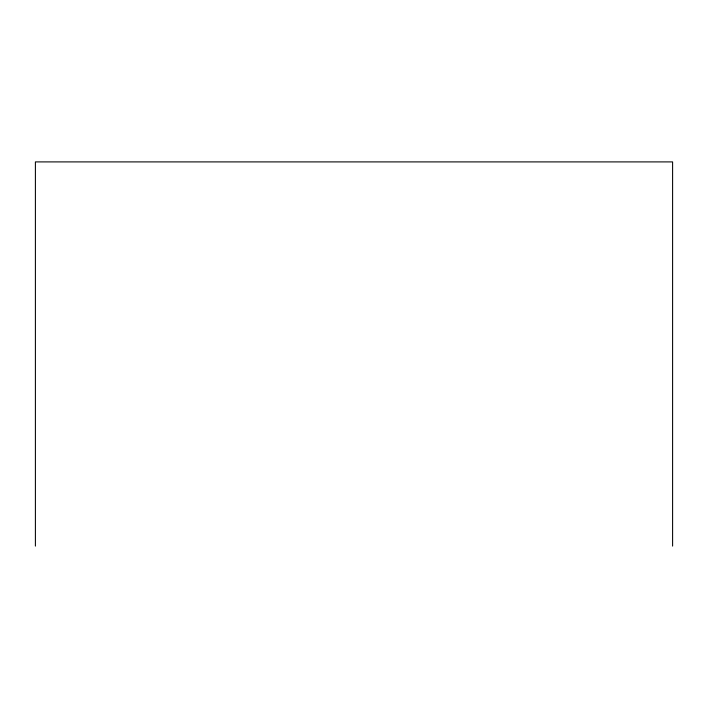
<?xml version="1.0" encoding="UTF-8"?>
<svg xmlns="http://www.w3.org/2000/svg" width="708" height="708" viewBox="0 0 708 708"><rect width="100%" height="100%" fill="white"/><g stroke="black" fill="none" stroke-linecap="round" stroke-linejoin="round"><path stroke-width="1.06" d="M672.6 546.098L672.6 161.902L35.4 161.902L35.4 546.098"/></g></svg>
